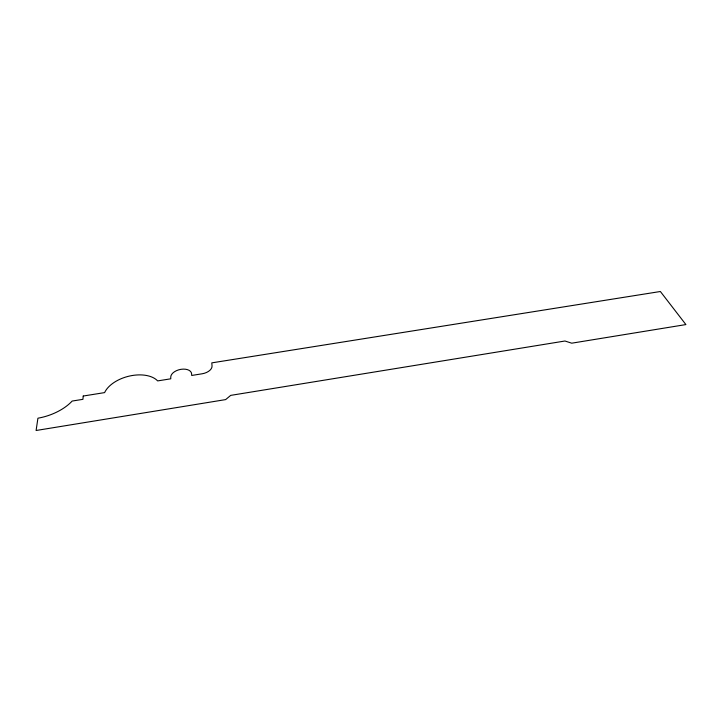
<?xml version="1.0" encoding="UTF-8"?>
<svg xmlns="http://www.w3.org/2000/svg" width="722" height="722" viewBox="0 0 722 722"><rect width="100%" height="100%" fill="white"/><g stroke="black" fill="none" stroke-linecap="round" stroke-linejoin="round"><path stroke-width="1.08" d="M83.229 396.035L82.922 399.329L72.146 401.062A39.647 21.895 -17.5 0 1 37.923 418.2L36.1 430.493L225.643 399.6L230.697 395.376L564.956 341.01L571.725 343.185L685.9 324.575L660.377 291.507L211.799 362.868L212.042 365.928A10.487 6.137 -11.9 0 1 202.124 373.788L191.7 375.458L191.619 373.888A10.613 6.218 -12.8 0 0 180.951 369.33A10.613 6.218 -12.8 0 0 170.735 377.227L170.771 378.806L157.649 380.909A29.259 17.066 -14.9 0 0 129.689 376.009A29.259 17.066 -14.9 0 0 104.609 392.606L83.229 396.035"/></g></svg>
